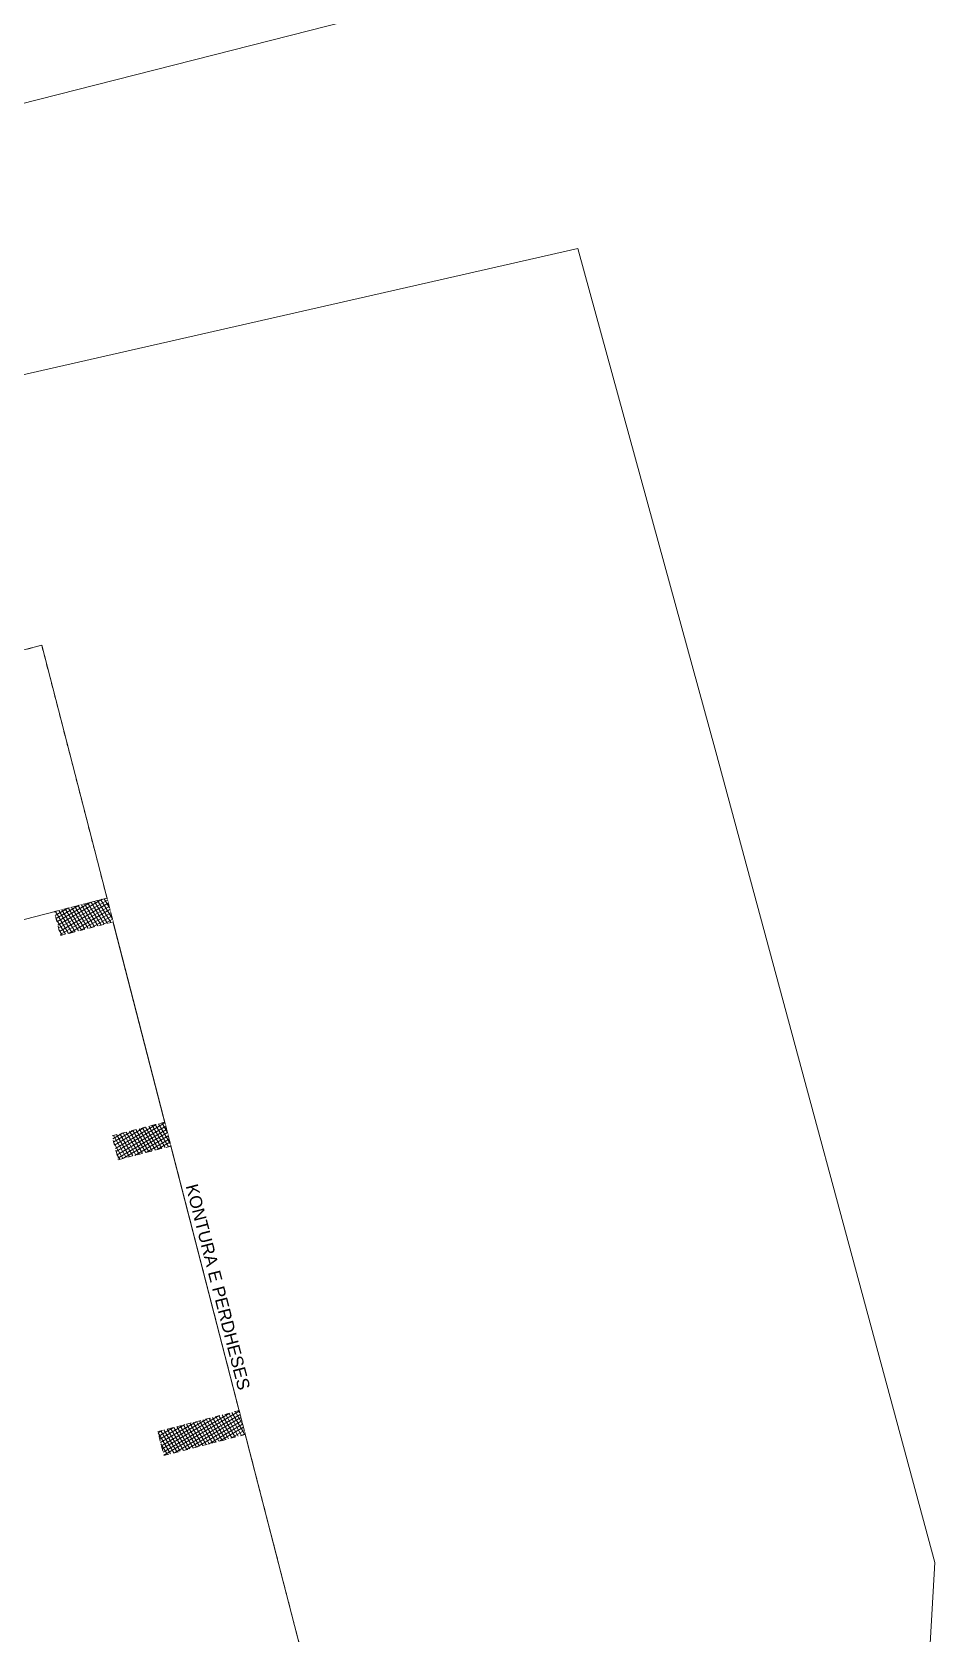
# Model space of a CAD drawing. Header units: metres. Extents: x 7515465 to 7515638, y 4752831 to 4752943.
# Drawn here: x 7515570.89 to 7515589.17, y 4752878.61 to 4752911.04 of the extents above; entities that cross this region are included whole.
import ezdxf

# ---------------------------------------------------------------- set-up
doc = ezdxf.new("R2010")
doc.units = ezdxf.units.M
doc.set_wipeout_variables(frame=1)
for name, pattern in [('Dashed Long', [529.166651, 317.499995, -211.666656]), ('Dashed Small', [141.111111, 70.555556, -70.555556]), ('HIDDEN', [0.375, 0.25, -0.125]), ('Wipeout_Contour', [1000, 0, -1000])]:
    doc.linetypes.add(name, pattern=pattern)
for name, color, linetype, lineweight in [('0_Pen_No__10', 134, 'Continuous', 5), ('0_Pen_No__6', 5, 'Continuous', 5), ('New_0_Pen_No__1', 7, 'Continuous', 5), ('New_Structural - Bearing_Pen_No__42', 8, 'Continuous', 5)]:
    doc.layers.add(name, color=color, linetype=linetype, lineweight=lineweight)
for name, color, linetype, lineweight, true_color in [('New_0_Pen_No__25', 7, 'Continuous', 5, 0x40a5ff), ('New_Drawing & Figure_Pen_No__74', 7, 'Continuous', 5, 0xe4ad2c), ('New_Structural - Bearing_Pen_No__62', 7, 'Continuous', 5, 0xaaaaaa), ('New_Structural - Bearing_Pen_No__87', 7, 'Continuous', 5, 0x6a6a6a)]:
    doc.layers.add(name, color=color, linetype=linetype, lineweight=lineweight, true_color=true_color)
doc.layers.add('New_Structural - Bearing', color=7, linetype='Continuous')
doc.styles.add('GENERATED_STYLE_3', font='arial.ttf')
doc.linetypes.add('Slash Double', pattern='A,0,[1,Perdhesa1.Shx,S=7.839506,R=0,X=0,Y=0],-987.777781,0', length=987.777781)
pattern_1 = [(45, (-27108401.52, 59053074.95), (-45.96193909, 45.96193909), []), (135, (-27108401.52, 59053074.95), (45.96193909, 45.96193909), [])]

# ---------------------------------------------------------------- blocks, each defined once
blk = doc.blocks.new('Wall_13', base_point=(-194179, 196058))
at = {"color": 254, "linetype": 'Wipeout_Contour', "lineweight": 0, "ltscale": 1106841.641035165}
blk.add_wipeout([(-194179, 196058), (-194930, 197418), (-195062, 197346), (-194310, 195985)], dxfattribs=at).dxf.layer = 'New_Structural - Bearing'
at = {"layer": 'New_Structural - Bearing_Pen_No__87', "color": 251, "linetype": 'Continuous', "lineweight": 5, "true_color": 0x6a6a6a, "flags": 128}
for points in [[(-194930, 197418), (-195062, 197346)], [(-195062, 197346), (-194310, 195985)], [(-194179, 196058), (-194930, 197418)], [(-194310, 195985), (-194179, 196058)]]:
    blk.add_lwpolyline(points, dxfattribs=at)
blk = doc.blocks.new('Slab_4', base_point=(-209153, 189560))
at = {"layer": 'New_Structural - Bearing_Pen_No__62', "color": 253, "linetype": 'HIDDEN', "lineweight": 5, "true_color": 0xaaaaaa, "flags": 128}
blk.add_lwpolyline([(-209153, 189560), (-200541, 173977), (-187605, 181126), (-174769, 188220), (-183382, 203803)], close=True, dxfattribs=at)
blk = doc.blocks.new('Column_85', base_point=(-199942, 194023))
at = {"color": 254, "linetype": 'Wipeout_Contour', "lineweight": 0, "ltscale": 1114426.016289116}
blk.add_wipeout([(-200427, 194383), (-199895, 193420), (-199457, 193662), (-199989, 194625)], dxfattribs=at).dxf.layer = 'New_Structural - Bearing'
at = {"layer": 'New_Structural - Bearing_Pen_No__42', "linetype": 'Continuous', "lineweight": 5}
h = blk.add_hatch(dxfattribs=at)
h.set_pattern_fill('CONCRETE_BLOCK', color=8, style=0, pattern_type=2)
h.set_pattern_definition(pattern_1)
h.paths.add_polyline_path([(-200427, 194383), (-199895, 193420), (-199457, 193662), (-199989, 194625)])
at = {"layer": 'New_Structural - Bearing_Pen_No__42', "color": 8, "linetype": 'Dashed Small', "lineweight": 5, "flags": 128}
blk.add_lwpolyline([(-200427, 194383), (-199895, 193420), (-199457, 193662), (-199989, 194625)], close=True, dxfattribs=at)
blk = doc.blocks.new('Column_87', base_point=(-194519, 196677))
at = {"color": 254, "linetype": 'Wipeout_Contour', "lineweight": 0, "ltscale": 1106486.652142037}
blk.add_wipeout([(-193889, 196054), (-194712, 197541), (-195149, 197300), (-194327, 195812)], dxfattribs=at).dxf.layer = 'New_Structural - Bearing'
at = {"layer": 'New_Structural - Bearing_Pen_No__42', "linetype": 'Continuous', "lineweight": 5}
h = blk.add_hatch(dxfattribs=at)
h.set_pattern_fill('CONCRETE_BLOCK', color=8, style=0, pattern_type=2)
h.set_pattern_definition(pattern_1)
h.paths.add_polyline_path([(-193889, 196054), (-194712, 197541), (-195149, 197300), (-194327, 195812)])
at = {"layer": 'New_Structural - Bearing_Pen_No__42', "color": 8, "linetype": 'Dashed Small', "lineweight": 5, "flags": 128}
blk.add_lwpolyline([(-193889, 196054), (-194712, 197541), (-195149, 197300), (-194327, 195812)], close=True, dxfattribs=at)
blk = doc.blocks.new('Column_129', base_point=(-199942, 194023))
at = {"layer": 'New_Structural - Bearing_Pen_No__42', "linetype": 'Continuous', "lineweight": 5}
h = blk.add_hatch(dxfattribs=at)
h.set_pattern_fill('CONCRETE_BLOCK', color=8, style=0, pattern_type=2)
h.set_pattern_definition(pattern_1)
h.paths.add_polyline_path([(-200427, 194383), (-199895, 193420), (-199457, 193662), (-199989, 194625)])
at = {"layer": 'New_Structural - Bearing_Pen_No__42', "color": 8, "linetype": 'Dashed Small', "lineweight": 5, "flags": 128}
blk.add_lwpolyline([(-200427, 194383), (-199895, 193420), (-199457, 193662), (-199989, 194625)], close=True, dxfattribs=at)
blk = doc.blocks.new('Column_131', base_point=(-194519, 196677))
at = {"layer": 'New_Structural - Bearing_Pen_No__42', "linetype": 'Continuous', "lineweight": 5}
h = blk.add_hatch(dxfattribs=at)
h.set_pattern_fill('CONCRETE_BLOCK', color=8, style=0, pattern_type=2)
h.set_pattern_definition(pattern_1)
h.paths.add_polyline_path([(-193889, 196054), (-194712, 197541), (-195149, 197300), (-194327, 195812)])
at = {"layer": 'New_Structural - Bearing_Pen_No__42', "color": 8, "linetype": 'Dashed Small', "lineweight": 5, "flags": 128}
blk.add_lwpolyline([(-193889, 196054), (-194712, 197541), (-195149, 197300), (-194327, 195812)], close=True, dxfattribs=at)
blk = doc.blocks.new('Column_147', base_point=(-204042, 191756))
at = {"color": 254, "linetype": 'Wipeout_Contour', "lineweight": 0, "ltscale": 1120027.758948577}
blk.add_wipeout([(-204527, 192117), (-203995, 191154), (-203558, 191396), (-204090, 192359)], dxfattribs=at).dxf.layer = 'New_Structural - Bearing'
at = {"layer": 'New_Structural - Bearing_Pen_No__42', "linetype": 'Continuous', "lineweight": 5}
h = blk.add_hatch(dxfattribs=at)
h.set_pattern_fill('CONCRETE_BLOCK', color=8, style=0, pattern_type=2)
h.set_pattern_definition(pattern_1)
h.paths.add_polyline_path([(-204527, 192117), (-203995, 191154), (-203558, 191396), (-204090, 192359)])
at = {"layer": 'New_Structural - Bearing_Pen_No__42', "color": 8, "linetype": 'Dashed Small', "lineweight": 5, "flags": 128}
blk.add_lwpolyline([(-204527, 192117), (-203995, 191154), (-203558, 191396), (-204090, 192359)], close=True, dxfattribs=at)
blk = doc.blocks.new('Column_158', base_point=(-204042, 191756))
at = {"layer": 'New_Structural - Bearing_Pen_No__42', "linetype": 'Continuous', "lineweight": 5}
h = blk.add_hatch(dxfattribs=at)
h.set_pattern_fill('CONCRETE_BLOCK', color=8, style=0, pattern_type=2)
h.set_pattern_definition(pattern_1)
h.paths.add_polyline_path([(-204527, 192117), (-203995, 191154), (-203558, 191396), (-204090, 192359)])
at = {"layer": 'New_Structural - Bearing_Pen_No__42', "color": 8, "linetype": 'Dashed Small', "lineweight": 5, "flags": 128}
blk.add_lwpolyline([(-204527, 192117), (-203995, 191154), (-203558, 191396), (-204090, 192359)], close=True, dxfattribs=at)

msp = doc.modelspace()

# ---------------------------------------------------------------- linework, layer by layer
at = {"layer": '0_Pen_No__6', "color": 5, "linetype": 'ByBlock', "lineweight": 5, "flags": 128}
msp.add_lwpolyline([(7515589.172, 4752880.06), (7515584.733, 4752896.47), (7515581.943, 4752906.66), (7515558.483, 4752901.32), (7515533.672, 4752895.141), (7515510.412, 4752888.491), (7515494.317, 4752883.744), (7515496.974, 4752872.417), (7515499.81, 4752860.351), (7515498.186, 4752860.074), (7515500.362, 4752851.695), (7515502.765, 4752842.244), (7515508.139, 4752843.411), (7515516.509, 4752845.261), (7515540.97, 4752850.461), (7515547.5, 4752851.811), (7515549.88, 4752852.341), (7515565.831, 4752855.62), (7515588.001, 4752859.78)], close=True, dxfattribs=at)
at = {"layer": 'New_Drawing & Figure_Pen_No__74', "color": 42, "linetype": 'Continuous', "lineweight": 5, "true_color": 0xe4ad2c}
msp.add_lwpolyline([(7515573.23346, 4752941.31777), (7515575.31091, 4752930.04109), (7515577.16269, 4752920.0997), (7515578.58706, 4752913.33696), (7515577.28411, 4752911.26883), (7515555.35829, 4752905.69175), (7515512.50222, 4752894.59571), (7515488.56041, 4752888.22491), (7515489.49763, 4752885.33994), (7515464.88076, 4752879.43868)], dxfattribs=at)

# ---------------------------------------------------------------- texts
at = {"layer": 'New_0_Pen_No__1', "color": 7, "linetype": 'Continuous', "lineweight": 5, "insert": (7515574.77756, 4752885.66917), "char_height": 0.2499969, "attachment_point": 2, "rotation": 284.463367, "style": 'GENERATED_STYLE_3'}
msp.add_mtext('\\A1;{\\pqc;\\fArial|b0|i0|c0|p0;\\W1.000000;KONTURA E \\fArial|b0|i0|c0|p0;\\W1.000000;PERDHESES}', dxfattribs=at)

# ---------------------------------------------------------------- next in the draw order: block references
at = {"layer": 'New_Structural - Bearing', "color": 7, "lineweight": 5, "xscale": 0.0009999874726117901, "yscale": 0.0009999874726117901, "zscale": 0.0009999874726117901, "rotation": 255.5358130294076}
msp.add_blockref('Wall_13', (7515573.64001, 4752882.50427), dxfattribs=at)

# ---------------------------------------------------------------- next in the draw order: linework, layer by layer
at = {"layer": '0_Pen_No__10', "color": 134, "linetype": 'Slash Double', "lineweight": 5, "flags": 128}
msp.add_lwpolyline([(7515589.17191, 4752880.06033), (7515584.73297, 4752896.47013), (7515581.943, 4752906.66), (7515558.48329, 4752901.32007), (7515533.6726, 4752895.14114), (7515510.4129, 4752888.49123), (7515494.3181, 4752883.74429), (7515496.97506, 4752872.41743), (7515499.81103, 4752860.35158), (7515498.18705, 4752860.07458), (7515500.36302, 4752851.69569), (7515502.76599, 4752842.24481), (7515508.13992, 4752843.41179), (7515516.50982, 4752845.26177), (7515540.97051, 4752850.4617), (7515547.50043, 4752851.81169), (7515549.8804, 4752852.34168), (7515565.8312, 4752855.62064), (7515588.00092, 4752859.78059)], close=True, dxfattribs=at)
at = {"layer": '0_Pen_No__6', "color": 5, "linetype": 'ByBlock', "lineweight": 5, "flags": 128}
msp.add_lwpolyline([(7515589.17191, 4752880.06033), (7515584.73297, 4752896.47013), (7515581.943, 4752906.66), (7515558.48329, 4752901.32007), (7515533.6726, 4752895.14114), (7515510.4129, 4752888.49123), (7515494.3181, 4752883.74429), (7515496.97506, 4752872.41743), (7515499.81103, 4752860.35158), (7515498.18705, 4752860.07458), (7515500.36302, 4752851.69569), (7515502.76599, 4752842.24481), (7515508.13992, 4752843.41179), (7515516.50982, 4752845.26177), (7515540.97051, 4752850.4617), (7515547.50043, 4752851.81169), (7515549.8804, 4752852.34168), (7515565.8312, 4752855.62064), (7515588.00092, 4752859.78059)], close=True, dxfattribs=at)
at = {"layer": 'New_0_Pen_No__1', "color": 7, "linetype": 'Continuous', "lineweight": 5}
msp.add_lwpolyline([(7515572.40862, 4752893.50928), (7515555.16817, 4752889.06236), (7515561.91427, 4752862.90813), (7515558.2399, 4752861.96038), (7515559.80074, 4752855.9091), (7515575.78699, 4752860.03252), (7515574.96779, 4752863.20853), (7515576.19752, 4752863.52572), (7515575.39223, 4752866.64778), (7515576.40894, 4752866.91003), (7515575.21, 4752871.55825), (7515576.69149, 4752871.94042), (7515575.83081, 4752875.27683), (7515578.29346, 4752875.91204), (7515578.23102, 4752876.15411), (7515576.9691, 4752875.82861)], close=True, dxfattribs=at)
at = {"layer": 'New_0_Pen_No__25', "color": 161, "linetype": 'Dashed Long', "lineweight": 5, "true_color": 0x40a5ff}
msp.add_lwpolyline([(7515567.25417, 4752867.22932), (7515561.20232, 4752865.66834), (7515553.8482, 4752894.1798), (7515571.08865, 4752898.62672), (7515578.44277, 4752870.11526), (7515575.76064, 4752869.42345)], dxfattribs=at)

# ---------------------------------------------------------------- next in the draw order: block references
at = {"layer": 'New_Structural - Bearing', "color": 253, "linetype": 'HIDDEN', "lineweight": 5, "true_color": 0xaaaaaa, "xscale": 0.0009999874726117901, "yscale": 0.0009999874726117901, "zscale": 0.0009999874726117901, "rotation": 255.5358130294076}
msp.add_blockref('Slab_4', (7515571.08865, 4752898.62672), dxfattribs=at)

# ---------------------------------------------------------------- next in the draw order: block references
at = {"layer": 'New_Structural - Bearing', "color": 8, "lineweight": 5, "xscale": 0.0009999874726117901, "yscale": 0.0009999874726117901, "zscale": 0.0009999874726117901, "rotation": 255.5358130294076}
for name, p in [('Column_147', (7515571.9385, 4752893.12984)), ('Column_85', (7515573.10863, 4752888.59332)), ('Column_87', (7515574.32415, 4752882.6797))]:
    msp.add_blockref(name, p, dxfattribs=at)

# ---------------------------------------------------------------- next in the draw order: linework, layer by layer
msp.add_lwpolyline([(7515572.40862, 4752893.50928), (7515572.40875, 4752893.5088), (7515572.41772, 4752893.51106)])

# ---------------------------------------------------------------- next in the draw order: block references
for name, p in [('Column_158', (7515571.9385, 4752893.12984)), ('Column_129', (7515573.10863, 4752888.59332)), ('Column_131', (7515574.32415, 4752882.6797))]:
    msp.add_blockref(name, p, dxfattribs=at)

doc.saveas('drawing.dxf')
